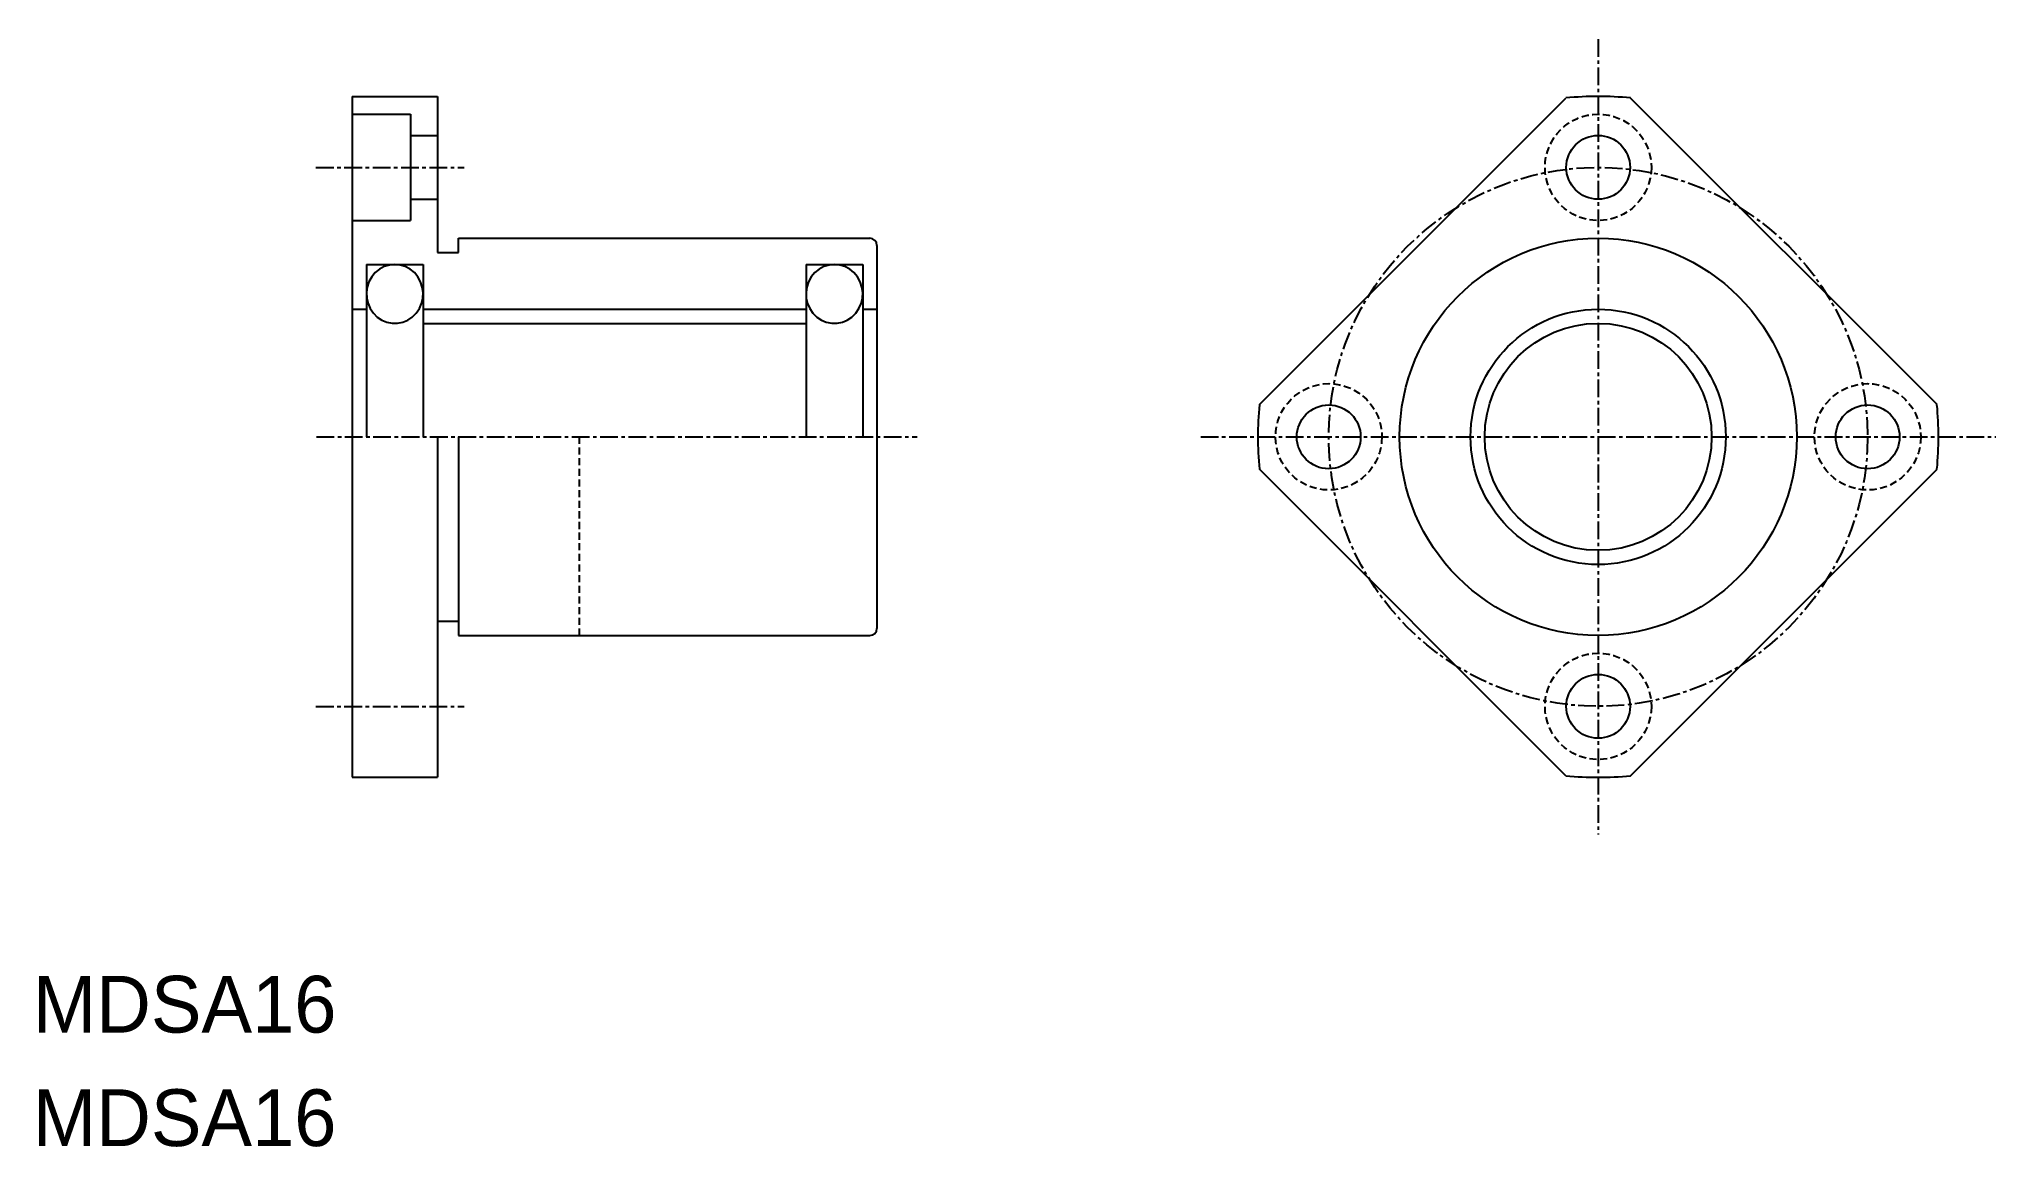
# Model space of a CAD drawing. Extents: x 10 to 148, y 10 to 88.
import ezdxf

# ---------------------------------------------------------------- set-up
doc = ezdxf.new("R2010")
doc.units = 0
doc.linetypes.add('CENTER', pattern=[2, 1.25, -0.25, 0.25, -0.25])
doc.linetypes.add('DASHED', pattern=[0.75, 0.5, -0.25])
doc.layers.get('0').update_dxf_attribs({"linetype": 'CONTINUOUS'})
doc.layers.add('CENTER', color=1, linetype='CENTER')

msp = doc.modelspace()

# ---------------------------------------------------------------- linework, layer by layer
at = {"color": 7, "linetype": 'CONTINUOUS'}
for p, q in [((32.52, 84), (32.52, 36)), ((32.52, 84), (38.52, 84)), ((38.52, 84), (38.52, 73)), ((96.49, 62.27), (118.11, 83.89)), ((144.28, 62.27), (122.66, 83.89)), ((32.52, 82.75), (36.62, 82.75)), ((36.62, 82.75), (36.62, 75.25)), ((36.62, 81.25), (38.52, 81.25)), ((36.62, 76.75), (38.52, 76.75)), ((32.52, 75.25), (36.62, 75.25)), ((40.02, 74), (69.02, 74)), ((40.02, 73), (40.02, 74)), ((69.52, 73.5), (69.52, 46.5)), ((33.52, 72.15), (33.52, 60)), ((33.52, 72.15), (37.52, 72.15)), ((37.52, 72.15), (37.52, 60)), ((38.52, 73), (40.02, 73)), ((64.52, 72.15), (64.52, 60)), ((64.52, 72.15), (68.52, 72.15)), ((68.52, 72.15), (68.52, 60)), ((133.47, 73.08), (133.47, 73.08)), ((32.52, 69), (33.52, 69)), ((37.52, 69), (64.52, 69)), ((68.52, 69), (69.52, 69)), ((37.52, 68), (64.52, 68)), ((138.87, 67.68), (138.87, 67.68)), ((38.52, 60), (38.52, 36)), ((40.02, 60), (40.02, 46)), ((118.11, 36.11), (96.49, 57.73)), ((122.66, 36.11), (144.28, 57.73)), ((38.52, 47), (40.02, 47)), ((40.02, 46), (69.02, 46)), ((32.52, 36), (38.52, 36))]:
    msp.add_line(p, q, dxfattribs=at)
at = {"color": 3, "linetype": 'DASHED'}
msp.add_line((48.52, 60), (48.52, 46), dxfattribs=at)
at = {"color": 7, "linetype": 'CONTINUOUS', "flags": 128}
for points in [[(35.52, 72.15), (35.14, 72.11), (34.77, 72), (34.44, 71.82), (34.14, 71.58), (33.89, 71.28), (33.7, 70.94), (33.57, 70.56), (33.52, 70.17), (33.54, 69.78), (33.63, 69.4), (33.79, 69.04), (34.01, 68.72), (34.28, 68.44), (34.6, 68.23), (34.95, 68.08), (35.33, 68.01), (35.71, 68.01), (36.08, 68.08), (36.43, 68.23), (36.75, 68.44), (37.03, 68.72), (37.25, 69.04), (37.41, 69.4), (37.5, 69.78), (37.52, 70.17), (37.46, 70.56), (37.34, 70.94), (37.15, 71.28), (36.9, 71.58), (36.6, 71.82), (36.26, 72), (35.9, 72.11)], [(66.52, 72.15), (66.14, 72.11), (65.77, 72), (65.44, 71.82), (65.14, 71.58), (64.89, 71.28), (64.7, 70.94), (64.57, 70.56), (64.52, 70.17), (64.54, 69.78), (64.63, 69.4), (64.79, 69.04), (65.01, 68.72), (65.28, 68.44), (65.6, 68.23), (65.95, 68.08), (66.33, 68.01), (66.71, 68.01), (67.08, 68.08), (67.43, 68.23), (67.75, 68.44), (68.03, 68.72), (68.25, 69.04), (68.41, 69.4), (68.5, 69.78), (68.52, 70.17), (68.46, 70.56), (68.34, 70.94), (68.15, 71.28), (67.9, 71.58), (67.6, 71.82), (67.26, 72), (66.9, 72.11)]]:
    msp.add_lwpolyline(points, close=True, dxfattribs=at)
at = {"color": 3, "linetype": 'DASHED'}
for centre in [(120.38, 79), (101.38, 60), (139.38, 60), (120.38, 41)]:
    msp.add_circle(centre, 3.75, dxfattribs=at)
at = {"color": 7, "linetype": 'CONTINUOUS'}
for centre, radius in [((120.38, 79), 2.25), ((120.38, 60), 14), ((120.38, 60), 9), ((120.38, 60), 8), ((101.38, 60), 2.25), ((139.38, 60), 2.25), ((120.38, 41), 2.25)]:
    msp.add_circle(centre, radius, dxfattribs=at)
for centre, radius, start, end in [((120.38, 60), 24, 84.5712, 95.4288), ((69.02, 73.5), 0.5, 360, 90), ((120.38, 60), 24, 174.5712, 185.4288), ((120.38, 60), 24, 354.5712, 5.4288), ((69.02, 46.5), 0.5, 270, 0), ((120.38, 60), 24, 264.5712, 275.4288)]:
    msp.add_arc(centre, radius, start, end, dxfattribs=at)
at = {"layer": 'CENTER', "color": 1, "linetype": 'CENTER'}
for p, q in [((120.38, 88.04), (120.38, 31.96)), ((29.96, 79), (40.42, 79)), ((30, 60), (72.35, 60)), ((92.35, 60), (148.42, 60)), ((29.96, 41), (40.42, 41))]:
    msp.add_line(p, q, dxfattribs=at)
msp.add_circle((120.38, 60), 19, dxfattribs=at)

# ---------------------------------------------------------------- texts
at = {"color": 7, "linetype": 'CONTINUOUS'}
for p in [(10, 18), (10, 10)]:
    msp.add_text('MDSA16', height=4, dxfattribs=at).set_placement(p)

doc.saveas('drawing.dxf')
